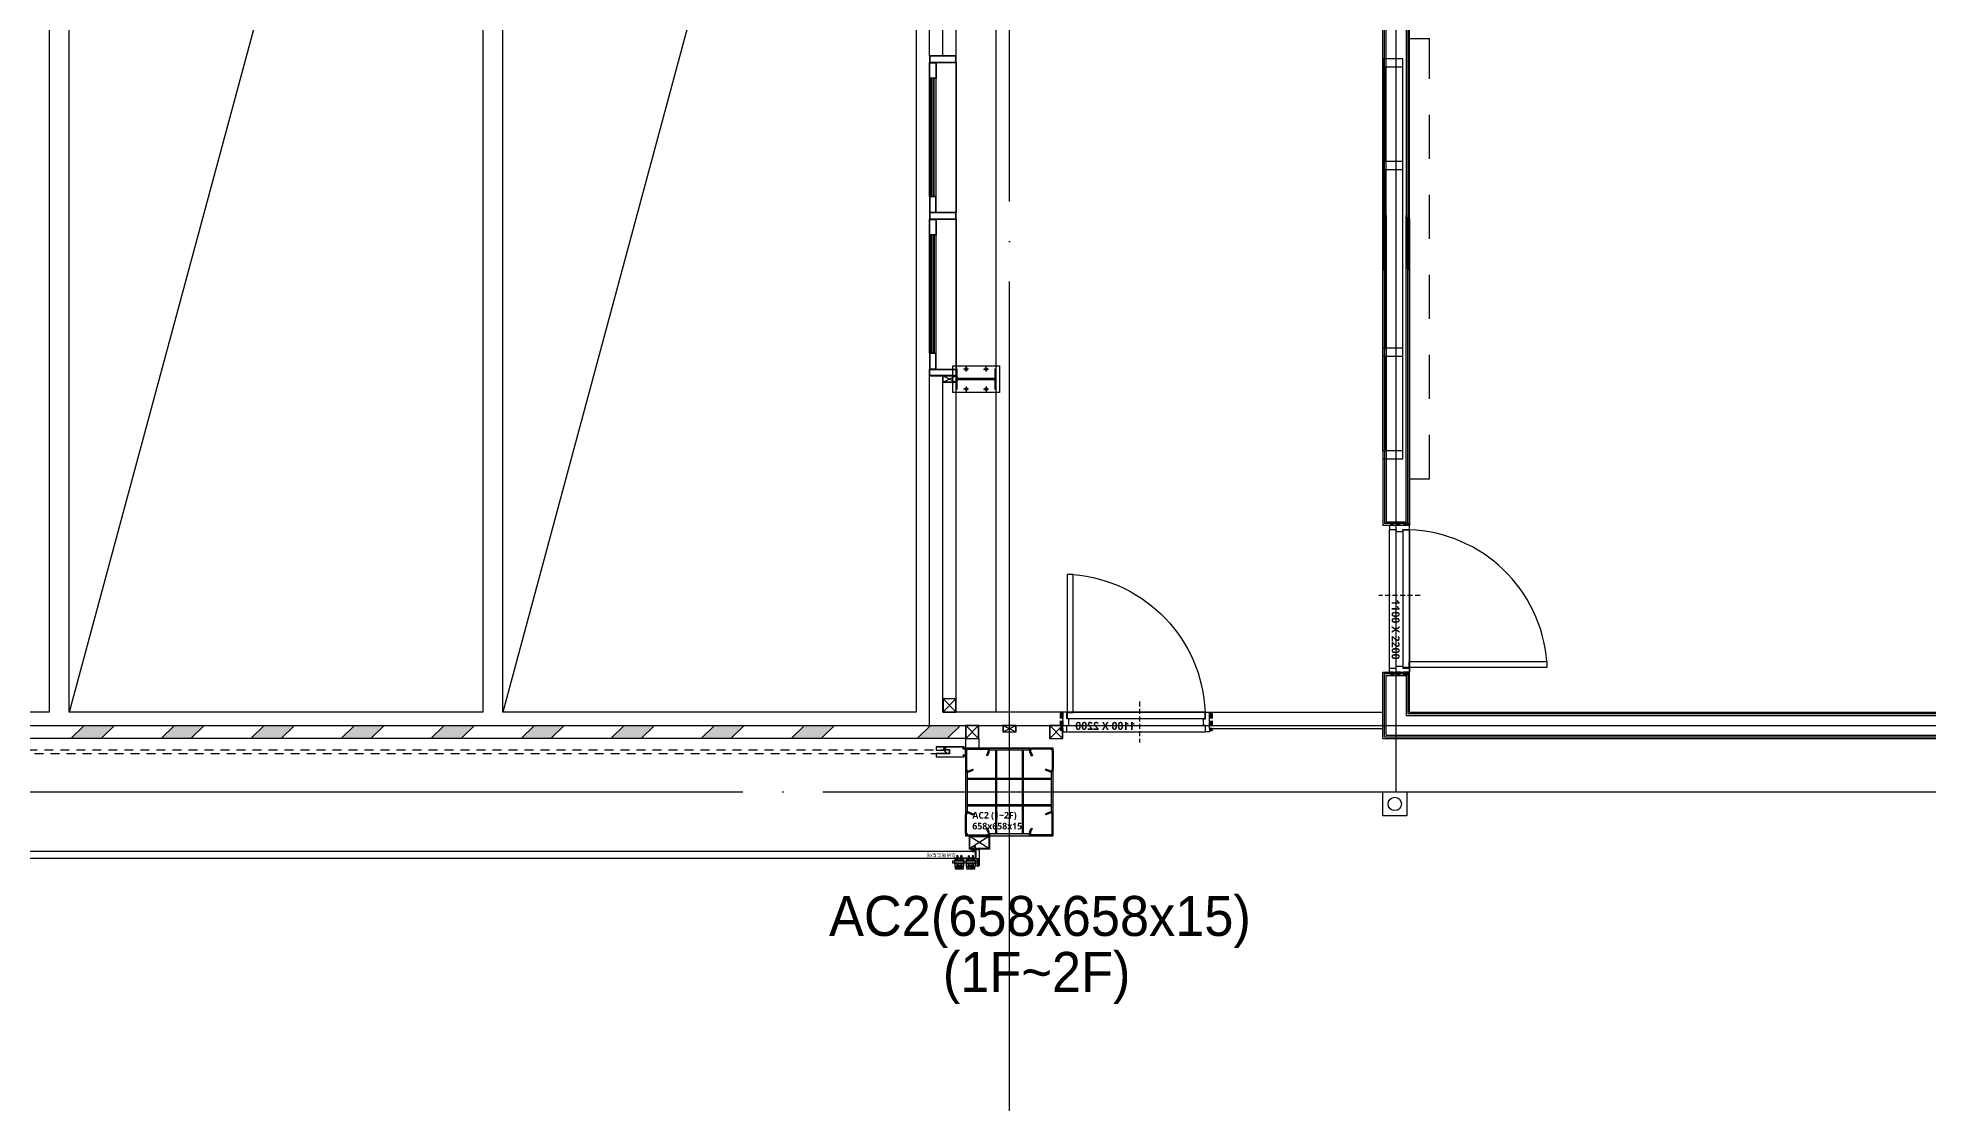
# Model space of a CAD drawing. Header units: millimetres. Extents: x -47382 to 204618, y -51045 to 127155.
# Drawn here: x 105714 to 119890, y 49036 to 57029 of the extents above; entities that cross this region are included whole.
import ezdxf
from ezdxf.enums import TextEntityAlignment as Align

# ---------------------------------------------------------------- set-up
doc = ezdxf.new("R2010")
doc.units = ezdxf.units.MM
doc.header["$LTSCALE"] = 300
doc.header["$MEASUREMENT"] = 0
for name, pattern in [('AF_01_Xref_PLAN_REV_01$0$HID', [2.3, 1.5, -0.8]), ('CEN', [62, 60, -1, 0, -1]), ('HID', [2, 1.1, -0.9]), ('HIDDEN2', [0.1875, 0.125, -0.0625])]:
    doc.linetypes.add(name, pattern=pattern)
doc.layers.get('0').update_dxf_attribs({"linetype": 'CONTINUOUS'})
doc.layers.get('Defpoints').update_dxf_attribs({"color": 153, "linetype": 'CONTINUOUS'})
for name, color, linetype in [('1', 7, 'CONTINUOUS'), ('6', 6, 'CONTINUOUS'), ('8', 8, 'CONTINUOUS'), ('A-CEN', 1, 'CEN'), ('A-CURTAIN', 4, 'HID'), ('A-DOOR', 4, 'CONTINUOUS'), ('A-DOOR-JAMB', 4, 'CONTINUOUS'), ('A-DOOR-SILL', 8, 'CONTINUOUS'), ('A-DOOR-SWING', 8, 'CONTINUOUS'), ('A-FLOR-FLIN-TYP2', 8, 'CONTINUOUS'), ('A-FLOR-GW', 6, 'CONTINUOUS'), ('A-FLOR-PANL', 6, 'CONTINUOUS'), ('A-FLOR-STUD', 9, 'CONTINUOUS'), ('A-ST-AXIS-CEN', 252, 'CEN'), ('A-ST-COL', 2, 'CONTINUOUS'), ('A-WALL-DRY1', 7, 'CONTINUOUS'), ('A-WIN', 4, 'CONTINUOUS'), ('A-볼라드', 8, 'CONTINUOUS'), ('AA-PARK-CAR4(B)', 5, 'CONTINUOUS'), ('AF_01_Xref_PLAN_REV_01$0$_시설물', 9, 'CONTINUOUS'), ('AF_01_Xref_PLAN_REV_01$0$DF', 7, 'CONTINUOUS'), ('Bound', 9, 'CONTINUOUS'), ('OVERHEAD DOOR - 1', 4, 'HID'), ('SS-PLATE', 32, 'CONTINUOUS'), ('STEEL', 2, 'CONTINUOUS'), ('XREF-PLAN$0$A-STEEL', 7, 'CONTINUOUS'), ('방화셔터', 11, 'HID')]:
    doc.layers.add(name, color=color, linetype=linetype)
doc.layers.add('A-ANNO-NPLT', color=129, linetype='CONTINUOUS', plot=False)
doc.layers.add('Defpoint', color=161, linetype='CONTINUOUS', plot=False)
doc.styles.add('AF_01_Xref_PLAN_REV_01$0$TEXT', font='')
doc.styles.add('SH_대대리576', font='NanumGothicBold.ttf')
doc.styles.add('SHP-나눔bo', font='')
doc.styles.add('돋움', font='')
doc.styles.get('AF_01_Xref_PLAN_REV_01$0$TEXT').set_extended_font_data('NanumGothic', bold=True)
doc.styles.get('SHP-나눔bo').set_extended_font_data('NanumGothic', bold=True)
doc.styles.get('돋움').set_extended_font_data('Dotum')

# ---------------------------------------------------------------- blocks, each defined once
blk = doc.blocks.new('b1')
at = {"layer": 'A-볼라드'}
blk.add_lwpolyline([(0, 180), (180, 180), (180, 0), (0, 0), (0, 180)], dxfattribs=at)
blk.add_circle((90, 90), 50, dxfattribs=at)
blk = doc.blocks.new('XREF-PLAN$0$각-100X100')
at = {"layer": 'XREF-PLAN$0$A-STEEL', "color": 1}
for p, q in [((-47.7, -47.7), (47.7, 47.7)), ((-47.7, 47.7), (47.7, -47.7))]:
    blk.add_line(p, q, dxfattribs=at)
at = {"layer": 'XREF-PLAN$0$A-STEEL'}
blk.add_lwpolyline([(-50, -50), (50, -50), (50, 50), (-50, 50)], close=True, dxfattribs=at)
at = {"layer": 'XREF-PLAN$0$A-STEEL', "color": 8}
blk.add_lwpolyline([(-47.7, -47.7), (47.7, -47.7), (47.7, 47.7), (-47.7, 47.7)], close=True, dxfattribs=at)
blk = doc.blocks.new('A$C5B7E0480')
at = {"layer": 'XREF-PLAN$0$A-STEEL', "color": 1}
for p, q in [((2, 2, -103000), (98, 48, -103000)), ((2, 48, -103000), (98, 2, -103000))]:
    blk.add_line(p, q, dxfattribs=at)
at = {"layer": 'XREF-PLAN$0$A-STEEL', "elevation": -103000}
blk.add_lwpolyline([(0, 0), (100, 0), (100, 50), (0, 50)], close=True, dxfattribs=at)
at = {"layer": 'XREF-PLAN$0$A-STEEL', "color": 8, "elevation": -103000}
blk.add_lwpolyline([(2, 2), (98, 2), (98, 48), (2, 48)], close=True, dxfattribs=at)
blk = doc.blocks.new('A$C284E115B')
at = {"layer": 'A-FLOR-STUD'}
for p, q in [((2, 48, -103000), (98, 2, -103000)), ((2, 2, -103000), (98, 48, -103000))]:
    blk.add_line(p, q, dxfattribs=at)
at = {"layer": 'A-FLOR-STUD', "elevation": -103000}
for points in [[(0, 50), (100, 50), (100, 0), (0, 0)], [(2, 48), (98, 48), (98, 2), (2, 2)]]:
    blk.add_lwpolyline(points, close=True, dxfattribs=at)
blk = doc.blocks.new('BOLT')
at = {"layer": '1', "color": 251}
for p, q in [((-21, 0), (21, 0)), ((0, -21), (0, 21))]:
    blk.add_line(p, q, dxfattribs=at)
at = {"layer": '6', "color": 251}
blk.add_circle((0, 0), 11, dxfattribs=at)
blk = doc.blocks.new('WC2_BP')
at = {"layer": 'SS-PLATE', "color": 251, "ltscale": 0.05}
blk.add_lwpolyline([(-175, -100), (175, -100), (175, 100), (-175, 100)], close=True, dxfattribs=at)
at = {"linetype": 'HID', "yscale": 0.909090909090909, "zscale": 0.909090909090909}
for p, xscale in [((-75, 75), -0.909090909090909), ((75, 75), 0.909090909090909)]:
    blk.add_blockref('BOLT', p, dxfattribs=dict(at, xscale=xscale))
at = {"linetype": 'HID', "yscale": 0.909090909090909, "zscale": 0.909090909090909, "rotation": 180}
for p, xscale in [((-75, -75), 0.909090909090909), ((75, -75), -0.909090909090909)]:
    blk.add_blockref('BOLT', p, dxfattribs=dict(at, xscale=xscale))
blk = doc.blocks.new('H-300X150X6_5X9')
at = {"layer": 'Defpoint'}
for p, q in [((0, -150), (0, 150)), ((-3.25, 0), (3.25, 0))]:
    blk.add_line(p, q, dxfattribs=at)
at = {"layer": 'STEEL'}
blk.add_lwpolyline([(-75, -150), (-75, -141), (-16.25, -141, 0.41421356), (-3.25, -128), (-3.25, 128, 0.41421356), (-16.25, 141), (-75, 141), (-75, 150), (75, 150), (75, 141), (16.25, 141, 0.41421356), (3.25, 128), (3.25, -128, 0.41421356), (16.25, -141), (75, -141), (75, -150)], format="xyb", close=True, dxfattribs=at)
at = {"layer": 'SS-PLATE', "color": 251, "ltscale": 0.05, "rotation": 90}
blk.add_blockref('WC2_BP', (0, 0), dxfattribs=at)
blk = doc.blocks.new('A$C2E56680A')
blk.add_blockref('A$C284E115B', (0, 50))
at = {"layer": 'STEEL', "xscale": -1, "rotation": 90.00000000000006}
blk.add_blockref('H-300X150X6_5X9', (250, 75, -103000), dxfattribs=at)
blk = doc.blocks.new('사무실창_01')
at = {"layer": 'A-WIN'}
for p, q in [((508391, 325837), (508391, 326962)), ((508191, 326842), (508191, 325957)), ((508199, 325957), (508199, 326842)), ((508207, 325957), (508207, 326842)), ((508219, 325957), (508219, 326842)), ((508227, 325957), (508227, 326842)), ((508241, 326842), (508241, 325957)), ((508391, 324662), (508391, 325787)), ((508191, 325667), (508191, 324782)), ((508199, 325667), (508199, 324782)), ((508207, 325667), (508207, 324782)), ((508219, 325667), (508219, 324782)), ((508227, 325667), (508227, 324782)), ((508241, 325667), (508241, 324782))]:
    blk.add_line(p, q, dxfattribs=at)
for points in [[(508391, 326962), (508391, 327012), (508191, 327012), (508191, 326962), (508391, 326962)], [(508241, 326962), (508241, 326842), (508191, 326842), (508191, 326962), (508241, 326962)], [(508193, 327010), (508193, 326964), (508389, 326964), (508389, 327010), (508193, 327010)], [(508193, 326844), (508193, 326960), (508239, 326960), (508239, 326844), (508193, 326844)], [(508191, 325837), (508391, 325837), (508391, 325787), (508191, 325787), (508191, 325837)], [(508241, 325787), (508241, 325667), (508191, 325667), (508191, 325787), (508241, 325787)], [(508193, 325669), (508193, 325785), (508239, 325785), (508239, 325669), (508193, 325669)], [(508191, 324662), (508391, 324662), (508391, 324612), (508191, 324612), (508191, 324662)]]:
    blk.add_lwpolyline(points, dxfattribs=at)
for points in [[(508241, 325957), (508191, 325957), (508191, 325837), (508241, 325837)], [(508239, 325955), (508193, 325955), (508193, 325839), (508239, 325839)], [(508193, 325835), (508389, 325835), (508389, 325789), (508193, 325789), (508193, 325835)], [(508241, 324782), (508191, 324782), (508191, 324662), (508241, 324662)], [(508239, 324780), (508193, 324780), (508193, 324664), (508239, 324664)], [(508193, 324660), (508389, 324660), (508389, 324614), (508193, 324614), (508193, 324660)]]:
    blk.add_lwpolyline(points, close=True, dxfattribs=at)
blk = doc.blocks.new('A$C259D6ED3')
at = {"layer": 'A-WIN'}
for p, q in [((0, 6040, 0), (0, 8920, 0)), ((0, 8920, 0), (0, 8210, 0)), ((12, 8920, 0), (12, 8210, 0)), ((24, 8920, 0), (24, 8210, 0)), ((150, 6040, 0), (150, 8920, 0)), ((0, 8150, 0), (0, 6810, 0)), ((12, 8150, 0), (12, 6810, 0)), ((24, 8150, 0), (24, 6810, 0)), ((0, 6750, 0), (0, 6040)), ((12, 6750, 0), (12, 6040)), ((24, 6750, 0), (24, 6040))]:
    blk.add_line(p, q, dxfattribs=at)
blk.add_lwpolyline([(0, 8920), (150, 8920), (150, 8980), (0, 8980)], close=True, dxfattribs=at)
at = {"layer": 'A-WIN', "elevation": 0}
for points in [[(0, 8150), (150, 8150), (150, 8210), (0, 8210)], [(0, 6750), (150, 6750), (150, 6810), (0, 6810)], [(0, 6750), (150, 6750), (150, 6810), (0, 6810)], [(0, 5980), (150, 5980), (150, 6040), (0, 6040)]]:
    blk.add_lwpolyline(points, close=True, dxfattribs=at)
blk = doc.blocks.new('A$C0e376f74')
at = {"layer": 'A-ANNO-NPLT', "linetype": 'HIDDEN2'}
for p, q in [((525, 230), (525, -80)), ((-20, 140), (-20, 10)), ((0, 140), (-20, 140)), ((0, 120), (-20, 120)), ((0, 30), (-20, 30)), ((0, 10), (-20, 10)), ((-10, 140), (-10, 10)), ((0, 140), (0, 10)), ((1100, 140), (1120, 140)), ((1100, 140), (1100, 10)), ((1100, 120), (1120, 120)), ((1100, 30), (1120, 30)), ((1100, 10), (1120, 10)), ((1110, 140), (1110, 10)), ((1120, 140), (1120, 10))]:
    blk.add_line(p, q, dxfattribs=at)
at = {"layer": 'A-ANNO-NPLT', "linetype": 'ByBlock'}
blk.add_lwpolyline([(1067, 102), (33, 102), (33, 147), (1067, 147)], close=True, dxfattribs=at)
at = {"layer": 'A-DOOR', "linetype": 'ByBlock'}
blk.add_lwpolyline([(1067, 1181), (1067, 147), (1022, 147), (1022, 1181)], close=True, dxfattribs=at)
at = {"layer": 'A-DOOR-JAMB'}
for points in [[(0, 20), (0, 0), (30, 0), (30, 50), (45, 50), (45, 100), (30, 100), (30, 150), (0, 150), (0, 130)], [(1100, 20), (1100, 0), (1070, 0), (1070, 50), (1055, 50), (1055, 100), (1070, 100), (1070, 150), (1100, 150), (1100, 130)]]:
    blk.add_lwpolyline(points, dxfattribs=at)
at = {"layer": 'A-DOOR-SILL'}
for p, q in [((30, 150), (1070, 150)), ((1070, 0), (30, 0))]:
    blk.add_line(p, q, dxfattribs=at)
at = {"layer": 'A-DOOR-SWING'}
blk.add_arc((1107, 109), 1075, 94.5299, 177.8035, dxfattribs=at)
at = {"layer": 'A-ANNO-NPLT', "linetype": 'ByBlock', "style": 'SHP-나눔bo'}
blk.add_text('1100 X 2200', height=60, dxfattribs=at).set_placement((781, 16), align=Align.CENTER)
blk = doc.blocks.new('XR-평면도$0$DOOR_1000')
at = {"layer": 'A-DOOR', "xscale": -1, "rotation": 1.297666310037115e-12}
blk.add_blockref('A$C0e376f74', (1100, 0), dxfattribs=at)
blk = doc.blocks.new('_P대형')
at = {"layer": 'AA-PARK-CAR4(B)'}
blk.add_line((-150, -1500), (-3250, -13000), dxfattribs=at)
blk.add_lwpolyline([(-150, -1500), (-150, -13000), (-3250, -13000), (-3250, -1500)], close=True, dxfattribs=at)
blk = doc.blocks.new('AF_01_Xref_PLAN_REV_01$0$OHD-BOLT')
at = {"layer": 'AF_01_Xref_PLAN_REV_01$0$DF', "color": 9}
for p, q in [((-5, -35), (-5, -31)), ((5, -31), (-5, -31)), ((4, -35), (-4, -35)), ((-3, -5), (-3, -9)), ((-3, -10), (-3, -11)), ((-3, -12), (-3, -13)), ((-3, -14), (-3, -15)), ((-3, -15), (-3, -16)), ((-3, -17), (-3, -18)), ((-3, -19), (-3, -20)), ((-3, -21), (-3, -22)), ((-3, -23), (-3, -24)), ((-3, -25), (-3, -26)), ((-3, -26), (-3, -27)), ((-3, -35), (-3, -31)), ((3, -5), (3, -8)), ((3, -9), (3, -10)), ((3, -11), (3, -12)), ((3, -13), (3, -14)), ((3, -15), (3, -16)), ((3, -16), (3, -17)), ((3, -18), (3, -19)), ((3, -20), (3, -21)), ((3, -22), (3, -23)), ((3, -24), (3, -25)), ((3, -26), (3, -27)), ((3, -35), (3, -31)), ((5, -35), (5, -31))]:
    blk.add_line(p, q, dxfattribs=at)
at = {"layer": 'AF_01_Xref_PLAN_REV_01$0$DF', "color": 10}
for p, q in [((4, -8), (-4, -12)), ((-1, -9), (-4, -10)), ((4, -10), (-4, -14)), ((4, -12), (-4, -15)), ((4, -14), (-4, -17)), ((4, -16), (-4, -19)), ((4, -17), (-4, -21)), ((4, -19), (-4, -23)), ((4, -21), (-4, -25)), ((4, -23), (-4, -26)), ((4, -25), (-2, -27))]:
    blk.add_line(p, q, dxfattribs=at)
at = {"layer": 'AF_01_Xref_PLAN_REV_01$0$DF', "color": 9}
for points in [[(-3, -5), (0, 0), (3, -5)], [(3, -7), (-1, -9), (-3, -7), (-1, -5), (0, 0)], [(-3, -10), (-4, -10), (-3, -11)], [(-3, -12), (-4, -12), (-3, -12)], [(-3, -14), (-4, -14), (-3, -14)], [(-3, -16), (-4, -15), (-3, -16)], [(-3, -18), (-4, -17), (-3, -18)], [(-3, -19), (-4, -19), (-3, -20)], [(-3, -21), (-4, -21), (-3, -22)], [(-3, -23), (-4, -23), (-3, -23)], [(-3, -25), (-4, -25), (-3, -25)], [(-3, -27), (-4, -26), (-3, -27)], [(-3, -27), (3, -25), (4, -25), (3, -26), (-1, -27)], [(3, -8), (4, -8), (3, -7)], [(3, -8), (4, -8), (3, -7)], [(3, -10), (4, -10), (3, -9)], [(3, -10), (4, -10), (3, -9)], [(3, -12), (4, -12), (3, -11)], [(3, -12), (4, -12), (3, -11)], [(3, -13), (4, -14), (3, -13)], [(3, -13), (4, -14), (3, -13)], [(3, -15), (4, -16), (3, -15)], [(3, -15), (4, -16), (3, -15)], [(3, -17), (4, -17), (3, -17)], [(3, -17), (4, -17), (3, -17)], [(3, -19), (4, -19), (3, -18)], [(3, -19), (4, -19), (3, -18)], [(3, -21), (4, -21), (3, -20)], [(3, -21), (4, -21), (3, -20)], [(3, -23), (4, -23), (3, -22)], [(3, -23), (4, -23), (3, -22)], [(3, -24), (4, -25), (3, -24)]]:
    blk.add_lwpolyline(points, dxfattribs=at)
for points in [[(-9, -28), (9, -28), (9, -27), (-9, -27)], [(-4, -31), (4, -31), (9, -28), (-9, -28)], [(-4, -12), (-3, -11), (3, -8), (4, -8), (3, -9), (-3, -12)], [(-4, -10), (-3, -9), (-2, -9), (-1, -9), (-2, -9), (-3, -10)], [(-4, -14), (-3, -13), (3, -10), (4, -10), (3, -11), (-3, -14)], [(-4, -15), (-3, -15), (3, -12), (4, -12), (3, -13), (-3, -15)], [(-4, -17), (-3, -16), (3, -14), (4, -14), (3, -15), (-3, -17)], [(-4, -19), (-3, -18), (3, -16), (4, -16), (3, -16), (-3, -19)], [(-4, -21), (-3, -20), (3, -17), (4, -17), (3, -18), (-3, -21)], [(-4, -23), (-3, -22), (3, -19), (4, -19), (3, -20), (-3, -23)], [(-4, -25), (-3, -24), (3, -21), (4, -21), (3, -22), (-3, -25)], [(-4, -26), (-3, -26), (3, -23), (4, -23), (3, -24), (-3, -26)]]:
    blk.add_lwpolyline(points, close=True, dxfattribs=at)
for centre, radius, start, end in [((-4, -33), 1.86, 226.9662, 313.0338), ((0, -28), 7.61, 249.1195, 290.8805), ((4, -33), 1.86, 226.9662, 313.0338)]:
    blk.add_arc(centre, radius, start, end, dxfattribs=at)
blk = doc.blocks.new('AF_01_Xref_PLAN_REV_01$0$OHD-UNIT_01')
at = {"layer": 'AF_01_Xref_PLAN_REV_01$0$DF', "color": 6}
for p, q in [((6, -36), (6, -36)), ((16, -47), (16, -60)), ((16, -47), (16, -60)), ((20, -47), (20, -60)), ((20, -47), (20, -60)), ((30, -53), (30, -79)), ((40, -53), (40, -79)), ((50, -47), (50, -60)), ((50, -47), (50, -60)), ((54, -47), (54, -60)), ((54, -47), (54, -60)), ((64, -36), (64, -36))]:
    blk.add_line(p, q, dxfattribs=at)
for points in [[(0, 0), (70, 0), (70, -2), (0, -2)], [(6, -2), (64, -2), (64, -17), (6, -17)]]:
    blk.add_lwpolyline(points, close=True, dxfattribs=at)
blk.add_lwpolyline([(70, -17, -0.032432), (70, -36), (0, -36, -0.032432), (0, -17)], format="xyb", close=True, dxfattribs=at)
blk.add_lwpolyline([(54, -60), (66, -60), (67, -59), (67, -37, 0.374279), (66, -36), (59, -36), (11, -36), (4, -36, 0.374279), (3, -37), (3, -59)], format="xyb", dxfattribs=at)
for points in [[(16, -59), (3, -59), (4, -60), (16, -60)], [(6, -60), (6, -80), (64, -80), (64, -60)], [(20, -60), (30, -60), (30, -52)], [(30, -59), (20, -59)], [(40, -52), (40, -60), (50, -60)], [(50, -59), (40, -59)], [(67, -59), (54, -59)]]:
    blk.add_lwpolyline(points, dxfattribs=at)
at = {"layer": 'AF_01_Xref_PLAN_REV_01$0$DF', "color": 9}
for points in [[(15, -17), (15, -14), (21, -14), (21, -17)], [(15, -17), (15, -15), (21, -15), (21, -17)], [(15, -60), (15, -70), (21, -70), (21, -60)], [(15, -60), (15, -70), (21, -70), (21, -60)], [(55, -17), (55, -14), (49, -14), (49, -17)], [(55, -17), (55, -15), (49, -15), (49, -17)], [(55, -60), (55, -70), (49, -70), (49, -60)], [(55, -60), (55, -70), (49, -70), (49, -60)]]:
    blk.add_lwpolyline(points, dxfattribs=at)
at = {"layer": 'AF_01_Xref_PLAN_REV_01$0$DF', "color": 6}
for radius in [9, 8.5]:
    blk.add_circle((35, -45), radius, dxfattribs=at)
for centre, radius, start, end in [((18, -47), 2, 0, 180), ((18, -47), 1.8, 0, 180), ((31, -79), 1, 180, 270), ((39, -79), 1, 270, 0), ((52, -47), 2, 0, 180), ((52, -47), 1.8, 0, 180)]:
    blk.add_arc(centre, radius, start, end, dxfattribs=at)
at = {"layer": 'AF_01_Xref_PLAN_REV_01$0$DF'}
blk.add_blockref('AF_01_Xref_PLAN_REV_01$0$OHD-BOLT', (20, 25), dxfattribs=at)
at = {"layer": 'AF_01_Xref_PLAN_REV_01$0$DF', "xscale": -1}
blk.add_blockref('AF_01_Xref_PLAN_REV_01$0$OHD-BOLT', (50, 25), dxfattribs=at)
blk = doc.blocks.new('*U321')
at = {"layer": 'AF_01_Xref_PLAN_REV_01$0$DF', "color": 4}
for p, q in [((-58, 205), (-45, 205)), ((-58, 190), (-45, 190)), ((111, 205), (126, 205)), ((112, 190), (126, 190)), ((126, 190), (126, 205)), ((10289, 205), (10274, 205)), ((10274, 190), (10274, 205)), ((10288, 190), (10274, 190)), ((10458, 205), (10445, 205)), ((10458, 190), (10445, 190))]:
    blk.add_line(p, q, dxfattribs=at)
at = {"layer": 'AF_01_Xref_PLAN_REV_01$0$DF', "color": 9, "linetype": 'AF_01_Xref_PLAN_REV_01$0$HID'}
for p, q in [((-45, 205), (25, 205)), ((-45, 190), (26, 190)), ((41, 205), (111, 205)), ((41, 190), (112, 190)), ((10359, 190), (10288, 190)), ((10359, 205), (10289, 205)), ((10445, 190), (10374, 190)), ((10445, 205), (10375, 205))]:
    blk.add_line(p, q, dxfattribs=at)
at = {"layer": 'AF_01_Xref_PLAN_REV_01$0$DF'}
for p, q in [((25, 205), (41, 205)), ((26, 190), (41, 190)), ((10375, 205), (10359, 205)), ((10374, 190), (10359, 190))]:
    blk.add_line(p, q, dxfattribs=at)
at = {"layer": 'AF_01_Xref_PLAN_REV_01$0$DF', "color": 9}
for p, q in [((-146, 96), (-4, 4)), ((-146, 4), (-4, 96)), ((10546, 96), (10405, 4)), ((10546, 4), (10405, 96))]:
    blk.add_line(p, q, dxfattribs=at)
at = {"layer": 'AF_01_Xref_PLAN_REV_01$0$DF'}
for points in [[(-75, 221), (-75, 100), (-8, 100), (-8, 102), (-73, 102), (-73, 221), (-75, 221)], [(10475, 221), (10475, 100), (10408, 100), (10408, 102), (10473, 102), (10473, 221), (10475, 221)]]:
    blk.add_lwpolyline(points, dxfattribs=at)
for points in [[(-68, 231), (-58, 231), (-53, 221), (-57, 221), (-60, 228), (-66, 228), (-70, 220), (-70, 174), (-53, 174), (-53, 171), (-73, 171), (-73, 221)], [(30, 171), (-50, 171), (-50, 114), (-21, 114), (-21, 117), (-46, 117), (-46, 168), (30, 168)], [(30, 171), (30, 168), (-50, 168), (-50, 171)], [(36, 171), (36, 168), (116, 168), (116, 171)], [(10364, 171), (10364, 168), (10284, 168), (10284, 171)], [(10370, 171), (10450, 171), (10450, 114), (10421, 114), (10421, 117), (10446, 117), (10446, 168), (10370, 168)], [(10370, 171), (10370, 168), (10450, 168), (10450, 171)], [(10468, 231), (10458, 231), (10453, 221), (10457, 221), (10460, 228), (10466, 228), (10470, 220), (10470, 174), (10453, 174), (10453, 171), (10473, 171), (10473, 221)], [(-150, 100), (0, 100), (0, 0), (-150, 0)], [(-146, 96), (-4, 96), (-4, 4), (-146, 4)], [(10550, 100), (10400, 100), (10400, 0), (10550, 0)], [(10546, 96), (10405, 96), (10405, 4), (10546, 4)]]:
    blk.add_lwpolyline(points, close=True, dxfattribs=at)
at = {"layer": 'AF_01_Xref_PLAN_REV_01$0$DF', "color": 4}
for points in [[(-68, 221), (-68, 180, 1), (-58, 180), (-58, 221, 1), (-68, 221)], [(10468, 221), (10468, 180, -1), (10458, 180), (10458, 221, -1), (10468, 221)]]:
    blk.add_lwpolyline(points, format="xyb", dxfattribs=at)
blk.add_lwpolyline([(10445, 118), (10445, 168), (-45, 168), (-45, 118)], close=True, dxfattribs=at)
at = {"layer": 'AF_01_Xref_PLAN_REV_01$0$DF', "xscale": -1, "rotation": 180}
for name, p in [('AF_01_Xref_PLAN_REV_01$0$OHD-UNIT_01', (-45, 171)), ('AF_01_Xref_PLAN_REV_01$0$OHD-UNIT_01', (41, 171)), ('AF_01_Xref_PLAN_REV_01$0$OHD-BOLT', (10440, 74))]:
    blk.add_blockref(name, p, dxfattribs=at)
at = {"layer": 'AF_01_Xref_PLAN_REV_01$0$DF', "rotation": 180}
for name, p in [('AF_01_Xref_PLAN_REV_01$0$OHD-UNIT_01', (10359, 171)), ('AF_01_Xref_PLAN_REV_01$0$OHD-UNIT_01', (10445, 171)), ('AF_01_Xref_PLAN_REV_01$0$OHD-BOLT', (-40, 74))]:
    blk.add_blockref(name, p, dxfattribs=at)
at = {"layer": 'Defpoints', "style": 'AF_01_Xref_PLAN_REV_01$0$TEXT'}
blk.add_text('오버헤드도어', height=28, dxfattribs=at).set_placement((101, 143), align=Align.MIDDLE_LEFT)
blk = doc.blocks.new('AF_01_Xref_PLAN_REV_01$0$차량보호대_01')
at = {"layer": 'AF_01_Xref_PLAN_REV_01$0$_시설물'}
for points in [[(91, -100), (191, 0), (-34, 0), (-134, -100)], [(1038, -100), (1138, 0), (912, 0), (812, -100)], [(1712, -100), (1812, 0), (1588, 0), (1488, -100)], [(2388, -100), (2488, 0), (2262, 0), (2162, -100)], [(3062, -100), (3162, 0), (2938, 0), (2838, -100)], [(3738, -100), (3838, 0), (3612, 0), (3512, -100)], [(4412, -100), (4512, 0), (4288, 0), (4188, -100)], [(5088, -100), (5188, 0), (4962, 0), (4862, -100)], [(5762, -100), (5862, 0), (5638, 0), (5538, -100)], [(6438, -100), (6538, 0), (6312, 0), (6212, -100)], [(7113, -100), (7213, 0), (6988, 0), (6888, -100)], [(7788, -100), (7888, 0), (7663, 0), (7563, -100)], [(8463, -100), (8563, 0), (8338, 0), (8238, -100)], [(9138, -100), (9237, 0), (9013, 0), (8913, -100)], [(9884, -100), (9984, 0), (9759, 0), (9659, -100)]]:
    blk.add_hatch(color=253, dxfattribs=at).paths.add_polyline_path(points)
for p, q in [((-134, -100, -103000), (-34, 0, -103000)), ((91, -100, -103000), (191, 0, -103000)), ((812, -100), (912, 0)), ((1038, -100), (1138, 0)), ((1488, -100), (1588, 0)), ((1712, -100), (1812, 0)), ((2162, -100), (2262, 0)), ((2388, -100), (2488, 0)), ((2838, -100), (2938, 0)), ((3062, -100), (3162, 0)), ((3512, -100), (3612, 0)), ((3738, -100), (3838, 0)), ((4188, -100), (4288, 0)), ((4412, -100), (4512, 0)), ((4862, -100), (4962, 0)), ((5088, -100), (5188, 0)), ((5538, -100), (5638, 0)), ((5762, -100), (5862, 0)), ((6212, -100), (6312, 0)), ((6438, -100), (6538, 0)), ((6888, -100), (6988, 0)), ((7113, -100), (7213, 0)), ((7563, -100), (7663, 0)), ((7788, -100), (7888, 0)), ((8238, -100), (8338, 0)), ((8463, -100), (8563, 0)), ((8913, -100), (9013, 0)), ((9138, -100), (9237, 0)), ((9659, -100), (9759, 0)), ((9884, -100), (9984, 0))]:
    blk.add_line(p, q, dxfattribs=at)
at = {"layer": 'AF_01_Xref_PLAN_REV_01$0$_시설물', "color": 6}
blk.add_lwpolyline([(-171, 0), (10171, 0), (10171, -100), (-171, -100)], close=True, dxfattribs=at)
blk = doc.blocks.new('하역장 셔터')
at = {"layer": 'A-FLOR-GW'}
for p, q in [((10671, 826), (10671, 655)), ((10771, 826, 103000), (10771, 655, 103000))]:
    blk.add_line(p, q, dxfattribs=at)
at = {"layer": 'A-FLOR-GW', "elevation": -103000}
for points in [[(11000, 926), (10671, 926), (10671, 826)], [(10771, 826), (11000, 826)]]:
    blk.add_lwpolyline(points, dxfattribs=at)
at = {"layer": '방화셔터'}
for p, q in [((329, 652), (329, 654)), ((329, 652), (329, 654)), ((329, 600), (329, 599)), ((329, 600), (329, 599)), ((349, 650), (349, 652)), ((349, 602), (349, 600)), ((480, 652), (481, 654)), ((480, 650), (481, 652)), ((481, 652), (480, 652)), ((480, 648), (481, 650)), ((481, 650), (480, 650)), ((481, 648), (480, 648)), ((480, 646), (481, 648)), ((481, 646), (480, 646)), ((480, 644), (481, 646)), ((480, 644), (482, 644)), ((490, 654), (481, 654)), ((488, 652), (483, 652)), ((483, 652), (483, 646)), ((483, 646), (488, 646)), ((488, 652), (488, 646)), ((488, 644), (491, 644)), ((491, 652), (490, 654)), ((490, 652), (491, 652)), ((491, 650), (490, 652)), ((490, 650), (491, 650)), ((491, 648), (490, 650)), ((491, 646), (490, 648)), ((490, 648), (491, 648)), ((491, 644), (490, 646)), ((490, 646), (491, 646)), ((10509, 652), (10510, 654)), ((10509, 650), (10510, 652)), ((10510, 652), (10509, 652)), ((10510, 650), (10509, 650)), ((10509, 648), (10510, 650)), ((10510, 648), (10509, 648)), ((10509, 646), (10510, 648)), ((10509, 644), (10510, 646)), ((10510, 646), (10509, 646)), ((10512, 644), (10509, 644)), ((10510, 654), (10519, 654)), ((10512, 652), (10517, 652)), ((10512, 652), (10512, 646)), ((10517, 646), (10512, 646)), ((10517, 652), (10517, 646)), ((10520, 644), (10518, 644)), ((10520, 652), (10519, 654)), ((10520, 650), (10519, 652)), ((10519, 652), (10520, 652)), ((10520, 648), (10519, 650)), ((10519, 650), (10520, 650)), ((10520, 646), (10519, 648)), ((10519, 648), (10520, 648)), ((10520, 644), (10519, 646)), ((10519, 646), (10520, 646)), ((10651, 650), (10651, 652)), ((10651, 602), (10651, 600)), ((10671, 652), (10671, 654)), ((10671, 652), (10671, 654)), ((10671, 600), (10671, 599)), ((10671, 600), (10671, 599))]:
    blk.add_line(p, q, dxfattribs=at)
at = {"layer": '방화셔터', "linetype": 'HID', "ltscale": 0.2}
for p, q in [((450, 639), (10550, 639)), ((450, 614), (450, 639)), ((10550, 614), (450, 614)), ((10550, 639), (10550, 614))]:
    blk.add_line(p, q, dxfattribs=at)
at = {"layer": '방화셔터'}
for points in [[(329, 654), (339, 654), (339, 664), (550, 664), (550, 639), (490, 639), (490, 654), (480, 654), (480, 644), (450, 644), (450, 614), (550, 614), (550, 589), (339, 589), (339, 599), (329, 599)], [(329, 652), (341, 652), (341, 662), (549, 662), (549, 640), (492, 640), (492, 655), (479, 655), (479, 645), (449, 645), (449, 612), (549, 612), (549, 590), (341, 590), (341, 600), (329, 600)], [(349, 652), (349, 652), (329, 652), (329, 600), (349, 600)], [(349, 650), (331, 650), (331, 602), (349, 602)], [(10671, 654), (10661, 654), (10661, 664), (10450, 664), (10450, 639), (10510, 639), (10510, 654), (10520, 654), (10520, 644), (10550, 644), (10550, 614), (10450, 614), (10450, 589), (10661, 589), (10661, 599), (10671, 599)], [(10671, 652), (10660, 652), (10660, 662), (10452, 662), (10452, 640), (10508, 640), (10508, 655), (10521, 655), (10521, 645), (10552, 645), (10552, 612), (10452, 612), (10452, 590), (10660, 590), (10660, 600), (10671, 600)], [(10651, 652), (10651, 652), (10671, 652), (10671, 600), (10651, 600)], [(10651, 650), (10669, 650), (10669, 602), (10651, 602)]]:
    blk.add_lwpolyline(points, dxfattribs=at)
for centre, radius, start, end in [((474, 622), 0.5, 0, 180), ((475, 622), 2, 180, 320.0288), ((475, 622), 1, 180, 310.761), ((448, 642), 35.2, 323.3097, 1.8757), ((447, 648), 40, 317.9871, 354.162), ((483, 644), 0.5, 0, 180), ((488, 644), 0.5, 0, 180), ((10512, 644), 0.5, 0, 180), ((10553, 648), 40, 185.838, 222.0129), ((10552, 642), 35.2, 178.1243, 216.6903), ((10517, 644), 0.5, 0, 180), ((10525, 622), 2, 219.9712, 0), ((10525, 622), 1, 229.239, 0), ((10526, 622), 0.5, 0, 180)]:
    blk.add_arc(centre, radius, start, end, dxfattribs=at)
at = {"layer": 'AA-PARK-CAR4(B)', "xscale": -1}
for p in [(550, 13926, -103000), (3800, 13926, -103000), (7050, 13926, -103000)]:
    blk.add_blockref('_P대형', p, dxfattribs=at)
at = {"layer": 'AF_01_Xref_PLAN_REV_01$0$_시설물', "xscale": -1, "rotation": 180}
blk.add_blockref('AF_01_Xref_PLAN_REV_01$0$차량보호대_01', (500, 726), dxfattribs=at)
at = {"layer": 'OVERHEAD DOOR - 1', "xscale": -1, "rotation": 180}
blk.add_blockref('*U321', (300, -3), dxfattribs=at)
blk = doc.blocks.new('AC2 (1~2f)')
for points in [[(199, 678), (499, 678), (499, 663), (199, 663)], [(20, 499), (20, 199), (35, 199), (35, 499)], [(678, 199), (678, 499), (663, 499), (663, 199)], [(199, 20), (499, 20), (499, 35), (199, 35)]]:
    blk.add_hatch(color=9).paths.add_polyline_path(points)
for p, q in [((244, 665), (244, 33)), ((253, 665), (253, 33)), ((444, 665), (444, 33)), ((453, 665), (453, 33)), ((33, 453), (665, 453)), ((33, 444), (665, 444)), ((33, 254), (665, 254)), ((33, 245), (665, 245))]:
    blk.add_line(p, q)
at = {"color": 8, "linetype": 'Continuous'}
for points in [[(199, 678), (499, 678), (499, 663), (199, 663)], [(20, 499), (20, 199), (35, 199), (35, 499)], [(678, 199), (678, 499), (663, 499), (663, 199)], [(199, 20), (499, 20), (499, 35), (199, 35)]]:
    blk.add_lwpolyline(points, close=True, dxfattribs=at)
at = {"layer": 'A-ST-COL'}
for p, q in [((20, 658), (20, 519)), ((28, 658), (28, 519)), ((40, 678), (179, 678)), ((40, 670), (179, 670)), ((190, 654), (177, 623)), ((185, 620), (177, 623)), ((198, 651), (185, 620)), ((500, 651), (513, 620)), ((508, 654), (521, 623)), ((513, 620), (521, 623)), ((658, 678), (519, 678)), ((658, 670), (519, 670)), ((670, 658), (670, 519)), ((678, 658), (678, 519)), ((44, 508), (75, 521)), ((47, 500), (78, 513)), ((78, 513), (75, 521)), ((620, 513), (623, 521)), ((651, 500), (620, 513)), ((654, 508), (623, 521)), ((20, 40), (20, 179)), ((28, 40), (28, 179)), ((44, 190), (75, 177)), ((47, 198), (78, 185)), ((78, 185), (75, 177)), ((651, 198), (620, 185)), ((620, 185), (623, 177)), ((654, 190), (623, 177)), ((670, 40), (670, 179)), ((678, 40), (678, 179)), ((40, 28), (179, 28)), ((40, 20), (179, 20)), ((185, 78), (177, 75)), ((190, 44), (177, 75)), ((198, 47), (185, 78)), ((500, 47), (513, 78)), ((508, 44), (521, 75)), ((513, 78), (521, 75)), ((658, 28), (519, 28)), ((658, 20), (519, 20))]:
    blk.add_line(p, q, dxfattribs=at)
for centre, radius, start, end in [((40, 658), 20, 90, 180), ((40, 658), 12, 90, 180), ((179, 658), 20, 340, 90), ((179, 658), 12, 340, 90), ((519, 658), 20, 90, 200), ((519, 658), 12, 90, 200), ((658, 658), 20, 0, 90), ((658, 658), 12, 0, 90), ((40, 519), 20, 180, 290), ((40, 519), 12, 180, 290), ((658, 519), 20, 250, 0), ((658, 519), 12, 250, 0), ((40, 179), 20, 70, 180), ((40, 179), 12, 70, 180), ((658, 179), 20, 0, 110), ((658, 179), 12, 0, 110), ((40, 40), 20, 180, 270), ((40, 40), 12, 180, 270), ((179, 40), 20, 270, 20), ((179, 40), 12, 270, 20), ((519, 40), 20, 160, 270), ((519, 40), 12, 160, 270), ((658, 40), 20, 270, 0), ((658, 40), 12, 270, 0)]:
    blk.add_arc(centre, radius, start, end, dxfattribs=at)
at = {"layer": 'Bound', "color": 9, "linetype": 'Continuous'}
for p, q in [((678, 678), (20, 678)), ((20, 678), (20, 20)), ((678, 20), (678, 678)), ((20, 20), (678, 20))]:
    blk.add_line(p, q, dxfattribs=at)
at = {"layer": 'Defpoint'}
for p, q in [((349, 0), (349, 698)), ((0, 349), (698, 349))]:
    blk.add_line(p, q, dxfattribs=at)
at = {"layer": 'Defpoint', "linetype": 'Continuous', "style": 'SH_대대리576'}
for s, p in [('AC2 (1~2F)', (71, 174)), ('658x658x15', (71, 93))]:
    blk.add_text(s, height=50, dxfattribs=at).set_placement(p, align=Align.MIDDLE_LEFT)
blk = doc.blocks.new('ACT 지상1층구조평면도')
blk.add_blockref('AC2 (1~2f)', (160033, 102067))

msp = doc.modelspace()

# ---------------------------------------------------------------- linework, layer by layer
at = {"layer": '8'}
msp.add_line((116000, 52271), (116000, 55671), dxfattribs=at)
at = {"layer": 'A-CEN'}
for p, q in [((115900, 51371), (115900, 64671)), ((112000, 51871), (128775, 51871))]:
    msp.add_line(p, q, dxfattribs=at)
at = {"layer": 'A-CURTAIN'}
msp.add_lwpolyline([(116000, 53721), (116150, 53721), (116150, 57021), (116000, 57021)], dxfattribs=at)
at = {"layer": 'A-FLOR-FLIN-TYP2'}
for p, q in [((112600, 51971), (112600, 64371)), ((112900, 51971), (112900, 63542))]:
    msp.add_line(p, q, dxfattribs=at)
at = {"layer": 'A-FLOR-GW'}
for p, q in [((112400, 56894), (112400, 63871)), ((112500, 56894), (112500, 63871)), ((112400, 51871), (112400, 54494)), ((112400, 54494), (112500, 54494))]:
    msp.add_line(p, q, dxfattribs=at)
msp.add_lwpolyline([(112400, 56894), (112500, 56894)], dxfattribs=at)
at = {"layer": 'A-FLOR-PANL'}
for p, q in [((114500, 51971), (115800, 51971)), ((114500, 51846), (114500, 51971)), ((112400, 51871), (113300, 51871)), ((112671, 51771), (112671, 51700)), ((112771, 51771), (112771, 51700)), ((114500, 51846), (115800, 51846))]:
    msp.add_line(p, q, dxfattribs=at)
msp.add_lwpolyline([(113400, 51871), (113400, 51971), (112500, 51971), (112500, 54494)], dxfattribs=at)
at = {"layer": 'A-ST-AXIS-CEN'}
for p, q in [((113000, 0), (113000, 99371)), ((0, 51371), (142000, 51371))]:
    msp.add_line(p, q, dxfattribs=at)
at = {"layer": 'A-WALL-DRY1'}
for p, q in [((115800, 55271), (115800, 64371)), ((115812, 55284), (115812, 64371)), ((115825, 55296), (115825, 64371)), ((115975, 64371), (115975, 55296)), ((115987, 64371), (115987, 55284)), ((116000, 55271), (116000, 64371)), ((115800, 55671), (115800, 53371)), ((115812, 55684), (115812, 53384)), ((115825, 55696), (115825, 53396)), ((115975, 53396), (115975, 55696)), ((115987, 53384), (115987, 55684)), ((116000, 55671), (116000, 53371)), ((116000, 53371), (115800, 53371)), ((115987, 53384), (115812, 53384)), ((115975, 53396), (115825, 53396)), ((115800, 51771), (115800, 52271)), ((115800, 52271), (116000, 52271)), ((115812, 51784), (115812, 52259)), ((115812, 52259), (115987, 52259)), ((115825, 51796), (115825, 52246)), ((115825, 52246), (115975, 52246)), ((115975, 52246), (115975, 51946)), ((115987, 52259), (115987, 51959)), ((116000, 51971), (116000, 52271)), ((115975, 51946), (128225, 51946)), ((115987, 51959), (128212, 51959)), ((116000, 51971), (128200, 51971)), ((115800, 51771), (128400, 51771)), ((115812, 51784), (128387, 51784)), ((115825, 51796), (128375, 51796))]:
    msp.add_line(p, q, dxfattribs=at)

# ---------------------------------------------------------------- block references
for name, p in [('ACT 지상1층구조평면도', (-47382, -51045)), ('A$C5B7E0480', (112950, 51821))]:
    msp.add_blockref(name, p)
at = {"xscale": -1}
for name, p, rotation in [('하역장 셔터', (113000, 51045), 2.63019149938307e-10), ('사무실창_01', (-395791, 381505), 180)]:
    msp.add_blockref(name, p, dxfattribs=dict(at, rotation=rotation))
at = {"extrusion": (0, 0, -1), "xscale": -1, "zscale": -1, "rotation": 359.9999999998513}
msp.add_blockref('XR-평면도$0$DOOR_1000', (-113400, 51821), dxfattribs=at)
at = {"ltscale": 5}
for p in [(112550, 52021), (112721, 51821), (113350, 51821)]:
    msp.add_blockref('XREF-PLAN$0$각-100X100', p, dxfattribs=at)
at = {"layer": 'A-DOOR', "rotation": 270.0000000000001}
msp.add_blockref('A$C0e376f74', (115850, 53371), dxfattribs=at)
at = {"layer": 'A-ST-AXIS-CEN', "extrusion": (0, 0, -1), "xscale": -1, "zscale": -1}
msp.add_blockref('A$C2E56680A', (-112500, 54394), dxfattribs=at)
at = {"layer": 'A-WALL-DRY1'}
msp.add_blockref('A$C259D6ED3', (115800, 47891), dxfattribs=at)
at = {"layer": 'A-볼라드', "rotation": 180}
msp.add_blockref('b1', (115980, 51371), dxfattribs=at)

# ---------------------------------------------------------------- texts
at = {"layer": 'Defpoints', "linetype": 'Continuous', "style": '돋움'}
for s, p in [('AC2(658x658x15)', (113229, 50201)), ('(1F~2F)', (113204, 49781))]:
    msp.add_text(s, height=300, dxfattribs=at).set_placement(p, align=Align.BOTTOM_CENTER)

doc.saveas('drawing.dxf')
